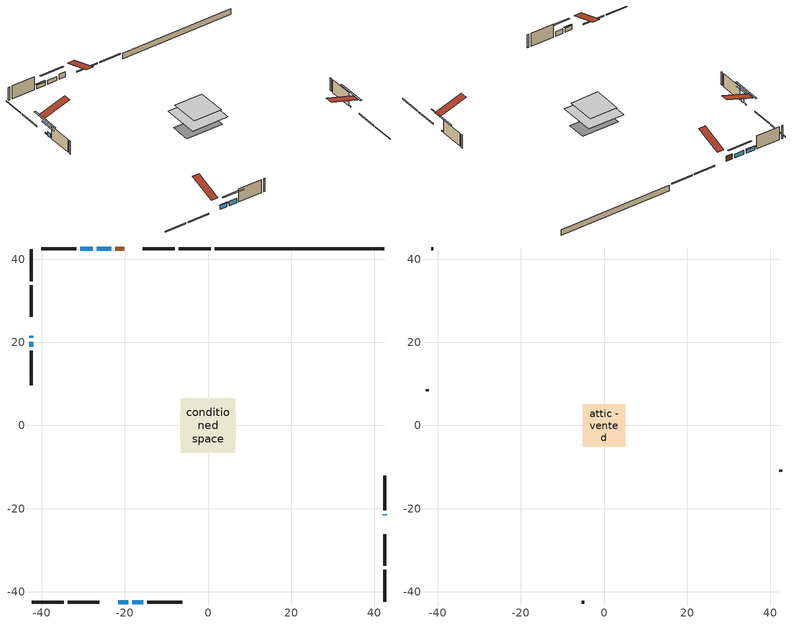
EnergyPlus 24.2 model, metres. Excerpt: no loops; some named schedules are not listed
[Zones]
conditioned space
 floor adiabatic (AdiabaticFloorConstruction): -6.55,-6.55 -6.55,6.55 6.55,6.55 6.55,-6.55 z2.9
 floor foundation (Slab1 construction): -6.71,-3.51 -6.71,3.51 6.71,3.51 6.71,-3.51 z-1.65
 wall outside (RimJoist1 construction): 0.7,42.48 -7.07,42.48 / -42.48,-42.48 -34.71,-42.48 / -42.48,42.48 -42.48,34.71 / 42.48,-42.48 42.48,-34.71 z0.46:0.76
 wall outside (RimJoist2 construction): -8,42.48 -15.65,42.48 / -33.78,-42.48 -26.12,-42.48 / -42.48,33.78 -42.48,26.12 / 42.48,-33.78 42.48,-26.12 z0.46:0.76
 wall outside (AdiabaticWallConstruction 1): -20.13,42.48 -22.35,42.48 z0.46:2.49
 wall outside (AdiabaticWallConstruction): -23.27,42.48 -26.75,42.48 z0.46:1.91; -21.65,-42.48 -19.21,-42.48 z0.46:1.99; 42.48,-21.65 42.48,-21.36 / -42.48,21.65 -42.48,21.08 z0.46:0.82; -18.28,-42.48 -15.55,-42.48 z0.46:2.17; -42.48,20.15 -42.48,18.97 z0.46:1.94; -27.68,42.48 -30.79,42.48 z0.46:1.76
 wall outside (Wall1 construction): -31.72,42.48 -40.11,42.48 / -14.62,-42.48 -6.23,-42.48 / -42.48,18.04 -42.48,9.64 / 42.48,-20.43 42.48,-12.04 z0.46:5.34
 wall foundation (FoundationWall1 construction): 1.63,42.48,-1.65 1.63,42.48,0.46 38.39,42.48,0.46 38.39,42.48,0.39 42.48,42.48,0.39 42.48,42.48,-1.65
 window (WindowConstruction): -23.27,42.48 -26.75,42.48 z0.46:1.91
 window (WindowConstruction 4): -21.65,-42.48 -19.21,-42.48 z0.46:1.99
 window (WindowConstruction 5): 42.48,-21.65 42.48,-21.36 z0.46:0.81
 window (WindowConstruction 6): -42.48,21.65 -42.48,21.08 z0.46:0.81
 window (WindowConstruction 1): -18.28,-42.48 -15.55,-42.48 z0.46:2.17
 window (WindowConstruction 2): -42.48,20.15 -42.48,18.97 z0.46:1.94
 window (WindowConstruction 3): -27.68,42.48 -30.79,42.48 z0.46:1.76
 door (Door): -20.13,42.48 -22.35,42.48 z0.46:2.49
 ceiling adiabatic (AdiabaticFloorConstruction): 6.55,-6.55 6.55,6.55 -6.55,6.55 -6.55,-6.55 z2.9
attic - vented
 floor to conditioned space (Floor1 construction Reversed): -5.09,-5.09 -5.09,5.09 5.09,5.09 5.09,-5.09 z5.34
 wall outside (Wall3 construction): -41.04,42.48 -41.55,42.48 / -5.3,-42.48 -4.79,-42.48 / -42.48,8.71 -42.48,8.21 / 42.48,-11.11 42.48,-10.6 z0.46:5.34
 roof outside (Roof1 construction): -19.2,42.48,5.34 -19.2,32.55,8.64 -16.58,32.55,8.64 -16.58,42.48,5.34; -22.58,-42.48,5.34 -22.58,-32.55,8.64 -25.19,-32.55,8.64 -25.19,-42.48,5.34; -42.48,22.58,5.34 -32.55,22.58,8.64 -32.55,25.19,8.64 -42.48,25.19,5.34; 42.48,-22.58,5.34 32.55,-22.58,8.64 32.55,-25.19,8.64 42.48,-25.19,5.34
shading: -29.39,42.48 -20.63,42.48 -20.63,42.89 -29.39,42.89 z4.55; -19.01,-42.48 -21.85,-42.48 -21.85,-42.89 -19.01,-42.89 z2.19; 42.48,-16.28 42.48,-26.73 42.89,-26.73 42.89,-16.28 z5.89; -42.48,16 -42.48,26.73 -42.89,26.73 -42.89,16 z5.89; -12.91,-42.48 -20.92,-42.48 -20.92,-42.89 -12.91,-42.89 z4.81; -42.48,16.33 -42.48,22.79 -42.89,22.79 -42.89,16.33 z4.58; -30.99,42.48 -27.48,42.48 -27.48,42.89 -30.99,42.89 z1.96
[Building]
Building 1: Terrain=Suburbs
[Site:Location]
Winnipeg Intl AP_MB: Latitude {deg}=49.91; Longitude {deg}=-97.24; Time Zone {hr}=-6; Elevation {m}=239; Keep Site Location Information=Yes
[Site:GroundTemperature:Shallow]
-2.46526, -5.11642, -5.32873, -4.07063, 0.979979, 6.00706, 10.3653, 13.1261, 13.3606, 11.1152, 6.8681, 1.99523
[Site:WaterMainsTemperature]
Calculation Method=Schedule; Temperature Schedule=mains temperature schedule
[Material] Roughness=Rough; Thermal Absorptance=0.9
Name | Thickness {m} | Conductivity {W/m-K} | Density {kg/m3} | Specific Heat {J/kg-K} | Solar Absorptance | Visible Absorptance
asphalt or fiberglass shingles | 0.00635 | 0.162714 | 1121.4 | 1465.45 | 0.84 | 0.84
ceiling loosefill ins | 0.254 | 0.0480833 | 16.02 | 1046.75 | 0.7 | 0.7
ceiling stud and cavity | 0.1397 | 0.0861424 | 65.682 | 1177.47 | 0.7 | 0.7
concrete 4.0 in. | 0.1016 | 1.803125 | 2242.8 | 837.4 | 0.7 | 0.7
concrete 8.0 in. | 0.2032 | 1.803125 | 2242.8 | 837.4 | 0.7 | 0.7
door material | 0.04445 | 0.053851 | 512.64 | 1214.23 | 0.7 | 0.7
exterior vertical ins | 0.0454343 | 0.029427 | 32.04 | 1214.23 | 0.7 | 0.7
floor covering | 0.0127 | 0.0433444 | 54.468 | 1339.84 | 0.6 | 0.6
floor rigid ins; wall rigid ins 1 | 0.512978 | 0.029427 | 32.04 | 1214.23 | 0.7 | 0.7
floor stud and cavity | 0.1397 | 1.75129 | 37.0049 | 1207.88 | 0.7 | 0.7
furniture material conditioned space 1 | 0.1524 | 0.115458 | 640.8 | 1214.23 | 0.6 | 0.6
gypsum board | 0.0127 | 0.160291 | 801 | 837.4 | 0.6 | 0.6
gypsum board 1 | 0.0127 | 0.160291 | 801 | 837.4 | 0.7 | 0.7
osb sheathing 0.5 in. | 0.0127 | 0.115458 | 512.64 | 1214.23 | 0.7 | 0.7
osb sheathing 0.75 in. | 0.01905 | 0.115458 | 512.64 | 1214.23 | 0.7 | 0.7
osb sheathing 2.0 in. | 0.0508 | 0.115458 | 512.64 | 1214.23 | 0.7 | 0.7
rim joist stud and cavity | 0.0508 | 0.0451784 | 125.044 | 1163.47 | 0.6 | 0.6
rim joist stud and cavity 1 | 0.0508 | 0.0332151 | 125.044 | 1163.47 | 0.6 | 0.6
wall rigid ins | 0.051816 | 0.029427 | 32.04 | 1214.23 | 0.7 | 0.7
wall stud and cavity | 0.1397 | 0.226685 | 139.0536 | 1170.24 | 0.7 | 0.7
wall stud and cavity 1 | 0.0889 | 6.1454 | 50.32683 | 1063.81 | 0.6 | 0.6
wall stud and cavity 2 | 0.0889 | 0.380278 | 52.3479 | 1209.89 | 0.7 | 0.7
wall stud and cavity 3 | 0.0889 | 0.391764 | 83.0341 | 1211.67 | 0.7 | 0.7
wood siding | 0.0254 | 0.102417 | 544.68 | 1172.36 | 0.4 | 0.4
wood siding 1 | 0.00254 | 0.102417 | 544.68 | 1172.36 | 0.4 | 0.4
wood siding 2; wood siding 3; wood siding 4 | 0.0254 | 0.102417 | 544.68 | 1172.36 | 0.7 | 0.7
[WindowMaterial:SimpleGlazingSystem]
Name | U-Factor {W/m2-K} | Solar Heat Gain Coefficient
WindowMaterial | 2.20817 | 0.6
WindowMaterial 1 | 2.17524 | 0.61
WindowMaterial 2 | 2.2042 | 0.6
WindowMaterial 3 | 2.234293 | 0.59
WindowMaterial 4 | 2.19795 | 0.6
WindowMaterial 5 | 3.071798 | 0.43
[Construction]
AdiabaticFloorConstruction: floor stud and cavity, floor rigid ins, osb sheathing 0.75 in., floor covering
AdiabaticWallConstruction: wood siding 3, wall rigid ins 1, wall stud and cavity 2, gypsum board
AdiabaticWallConstruction 1: wood siding 4, wall rigid ins 1, wall stud and cavity 2, gypsum board
Door: door material
Floor1 construction Reversed: gypsum board, ceiling stud and cavity, ceiling loosefill ins
FoundationWall1 construction: concrete 8.0 in., gypsum board 1
furniture construction conditioned space 1: furniture material conditioned space 1
PartitionWallConstruction: gypsum board, wall stud and cavity 3, gypsum board
RimJoist1 construction: wood siding 2, osb sheathing 2.0 in., rim joist stud and cavity
RimJoist2 construction: wood siding 2, osb sheathing 2.0 in., rim joist stud and cavity 1
Roof1 construction: asphalt or fiberglass shingles
Slab1 construction: concrete 4.0 in.
Wall1 construction: wood siding, wall rigid ins, osb sheathing 0.5 in., wall stud and cavity, gypsum board
Wall3 construction: wood siding 1, wall stud and cavity 1
WindowConstruction: WindowMaterial
WindowConstruction 1: WindowMaterial 1
WindowConstruction 2: WindowMaterial 2
WindowConstruction 3: WindowMaterial 3
WindowConstruction 4: WindowMaterial 4
WindowConstruction 5; WindowConstruction 6: WindowMaterial 5
[Zone] Multiplier=1; Part of Total Floor Area=Yes
Name | Volume {m3}
attic - vented | 55.713
conditioned space | 664.3
[Space]
Name | Zone | Volume {m3}
attic - vented 1 | attic - vented | 55.713
conditioned space 1 | conditioned space | 664.3
[ZoneInfiltration:EffectiveLeakageArea]
infil attic - vented 1: Zone or Space=attic - vented 1; Schedule=Always On Discrete; Effective Air Leakage Area {cm2}=3459; Stack Coefficient=0.000569109; Wind Coefficient=1.61182e-05
[ZoneMixing]
whole house fan mix: Zone or Space=attic - vented; Schedule=Always On Continuous; Design Flow Rate Calculation Method=Flow/Zone; Design Flow Rate {m3/s}=0; Source Zone or Space=conditioned space
[SurfaceProperty:ExposedFoundationPerimeter]
Slab1: Exposed Perimeter Calculation Method=TotalExposedPerimeter; Total Exposed Perimeter {m}=40.844
[InternalMass] Zone or ZoneList=conditioned space; Space or SpaceList=conditioned space 1
Name | Construction | Surface Area {m2}
furniture mass conditioned space 1 | furniture construction conditioned space 1 | 106.288
partition wall mass | PartitionWallConstruction | 265.72
[Lights]
interior lighting: Zone or ZoneList or Space or SpaceList=conditioned space 1; Schedule=interior lighting schedule; Design Level Calculation Method=LightingLevel; Lighting Level {W}=343.2; Return Air Fraction=0; Fraction Radiant=0.6; Fraction Visible=0.2; Fraction Replaceable=1
[People]
occupants: Zone or ZoneList or Space or SpaceList=conditioned space 1; Number of People Schedule=occupants schedule; Number of People Calculation Method=People; Number of People=3; Fraction Radiant=0.314171; Sensible Heat Fraction=0.56303; Activity Level Schedule=occupants activity schedule; Carbon Dioxide Generation Rate {m3/s-W}=0; Enable ASHRAE 55 Comfort Warnings=No; Mean Radiant Temperature Calculation Type=EnclosureAveraged
[ElectricEquipment] Zone or ZoneList or Space or SpaceList=conditioned space 1; Design Level Calculation Method=EquipmentLevel
Name | Schedule | Design Level {W} | Fraction Latent | Fraction Radiant | Fraction Lost
clothes dryer | clothes dryer schedule | 140.772 | 0.015 | 0.081 | 0.85
clothes washer | clothes washer schedule | 32.1985 | 0.03 | 0.162 | 0.7
cooking range | cooking range schedule | 215.147 | 0.08 | 0.432 | 0.2
dishwasher | dishwasher schedule | 66.8632 | 0.3 | 0.18 | 0.4
fridge | fridge schedule | 72.9452 | 0 | 0.6 | 0
mech vent house fan | mech vent house fan schedule | 18.9 | 0 | 0 | 1
mech vent house fan cfis | mech vent house fan cfis schedule | 0 | 0 | 0 | 0
misc plug loads | misc plug loads schedule | 494.7 | 0.045 | 0.513 | 0.1
whole house fan | Always On Discrete | 0 | 0 | 0 | 1
[OtherEquipment] Zone or ZoneList or Space or SpaceList=conditioned space 1; Design Level Calculation Method=EquipmentLevel
Name | Fuel Type | Schedule | Design Level {W} | Fraction Latent | Fraction Radiant | Fraction Lost
clothes dryer 1 | Electricity | clothes dryer schedule | 0 | 0.015 | 0.081 | 0.85
cooking range 1 | Electricity | cooking range schedule | 0 | 0.08 | 0.432 | 0.2
general water use latent | None | general water use schedule | 62.594 | 1 | 0 | 0
general water use sensible | None | general water use schedule | -61.6891 | 0 | 0.6 | 0
mech vent house fan latent load | None | Always On Discrete | 0 | 1 | 0 | 0
mech vent house fan sensible load | None | Always On Discrete | 0 | 0 | 0 | 0
water heater energy adjustment1 | NaturalGas | Always On Discrete | 0.01 | 0 | 0 | 1
[ZoneInfiltration:DesignFlowRate] Zone or ZoneList or Space or SpaceList=conditioned space 1; Schedule=Always On Discrete; Design Flow Rate Calculation Method=Flow/Zone; Design Flow Rate {m3/s}=0
infil flow; natural vent flow; whole house fan flow
[AvailabilityManager:Scheduled]
central ac and furnace airloop Availability Manager: Schedule=Always On Discrete
[Foundation:Kiva]
Foundation Kiva 1: Initial Indoor Air Temperature {C}=21; Wall Height Above Grade {m}=0.460004; Wall Depth Below Slab {m}=0.2032; Custom Block Material Name 1=exterior vertical ins; Custom Block Depth 1 {m}=2.11001; Custom Block X Position 1 {m}=0.2159; Custom Block Z Position 1 {m}=0
[Foundation:Kiva:Settings]
Soil Conductivity {W/m-K}=0.849921; Soil Density {kg/m3}=1842.3; Soil Specific Heat {J/kg-K}=418.7; Ground Solar Absorptivity=0.9; Ground Thermal Absorptivity=0.9; Ground Surface Roughness {m}=0.03; Far-Field Width {m}=40; Deep-Ground Boundary Condition=ZeroFlux; Deep-Ground Depth {m}=40; Minimum Cell Dimension {m}=0.2; Maximum Cell Growth Coefficient=3; Simulation Timestep=Timestep
[Exterior:Lights]
exterior lighting: Schedule=exterior lighting schedule; Design Level {W}=75.6
[EnergyManagementSystem:GlobalVariable]
central_ac_and_furnace_airloop_Fan_RTF
infil_program_Qfan
infil_program_Qinf
natural_vent_program_Qnv
natural_vent_program_Qwhf
[EnergyManagementSystem:Sensor]
Name | Output:Variable or Output:Meter Index Key | Output:Variable or Output:Meter
airflow_gain | infil flow | Infiltration Sensible Heat Gain Energy
airflow_gain_1 | natural vent flow | Infiltration Sensible Heat Gain Energy
airflow_gain_2 | whole house fan flow | Infiltration Sensible Heat Gain Energy
airflow_loss | infil flow | Infiltration Sensible Heat Loss Energy
airflow_loss_1 | natural vent flow | Infiltration Sensible Heat Loss Energy
airflow_loss_2 | whole house fan flow | Infiltration Sensible Heat Loss Energy
clg_load_cond |  | Cooling:EnergyTransfer:Zone:CONDITIONED SPACE
clg_sp_s; clg_sp_s_1 | cooling setpoint | Schedule Value
clothes_dryer_exhaust_0_sch_s | clothes dryer exhaust 0 schedule | Schedule Value
cool_season | cooling season schedule | Schedule Value
htg_load_cond |  | Heating:EnergyTransfer:Zone:CONDITIONED SPACE
htg_sp_s; htg_sp_s_1 | heating setpoint | Schedule Value
ig_ee_conv | clothes dryer | Electric Equipment Convective Heating Energy
ig_ee_conv_2 | cooking range | Electric Equipment Convective Heating Energy
ig_ee_conv_4 | fridge | Electric Equipment Convective Heating Energy
ig_ee_conv_5 | misc plug loads | Electric Equipment Convective Heating Energy
ig_ee_conv_6 | whole house fan | Electric Equipment Convective Heating Energy
ig_ee_rad | clothes dryer | Electric Equipment Radiant Heating Energy
ig_ee_rad_2 | cooking range | Electric Equipment Radiant Heating Energy
ig_ee_rad_4 | fridge | Electric Equipment Radiant Heating Energy
ig_ee_rad_5 | misc plug loads | Electric Equipment Radiant Heating Energy
ig_ee_rad_6 | whole house fan | Electric Equipment Radiant Heating Energy
ig_lgt_conv | interior lighting | Lights Convective Heating Energy
ig_lgt_rad | interior lighting | Lights Radiant Heating Energy
ig_lgt_vis | interior lighting | Lights Visible Radiation Heating Energy
ig_oe_conv | clothes dryer 1 | Other Equipment Convective Heating Energy
ig_oe_conv_1 | cooking range 1 | Other Equipment Convective Heating Energy
ig_oe_conv_2 | general water use latent | Other Equipment Convective Heating Energy
ig_oe_conv_3 | general water use sensible | Other Equipment Convective Heating Energy
ig_oe_conv_4 | water heater energy adjustment1 | Other Equipment Convective Heating Energy
ig_oe_rad | clothes dryer 1 | Other Equipment Radiant Heating Energy
ig_oe_rad_1 | cooking range 1 | Other Equipment Radiant Heating Energy
ig_oe_rad_2 | general water use latent | Other Equipment Radiant Heating Energy
ig_oe_rad_3 | general water use sensible | Other Equipment Radiant Heating Energy
ig_oe_rad_4 | water heater energy adjustment1 | Other Equipment Radiant Heating Energy
ig_ppl_conv | occupants | People Convective Heating Energy
ig_ppl_rad | occupants | People Radiant Heating Energy
im_conv | furniture mass conditioned space 1 | Surface Inside Face Convection Heat Gain Energy
im_conv_1 | partition wall mass | Surface Inside Face Convection Heat Gain Energy
im_ig | furniture mass conditioned space 1 | Surface Inside Face Internal Gains Radiation Heat Gain Energy
im_ig_1 | partition wall mass | Surface Inside Face Internal Gains Radiation Heat Gain Energy
im_lgt | furniture mass conditioned space 1 | Surface Inside Face Lights Radiation Heat Gain Energy
im_lgt_1 | partition wall mass | Surface Inside Face Lights Radiation Heat Gain Energy
im_sol | furniture mass conditioned space 1 | Surface Inside Face Solar Radiation Heat Gain Energy
im_sol_1 | partition wall mass | Surface Inside Face Solar Radiation Heat Gain Energy
im_surf | furniture mass conditioned space 1 | Surface Inside Face Net Surface Thermal Radiation Heat Gain Energy
im_surf_1 | partition wall mass | Surface Inside Face Net Surface Thermal Radiation Heat Gain Energy
mv_conv | mech vent house fan | Electric Equipment Convective Heating Energy
mv_conv_1 | mech vent house fan cfis | Electric Equipment Convective Heating Energy
mv_conv_2 | mech vent house fan latent load | Other Equipment Convective Heating Energy
mv_conv_3 | mech vent house fan sensible load | Other Equipment Convective Heating Energy
mv_rad | mech vent house fan | Electric Equipment Radiant Heating Energy
mv_rad_1 | mech vent house fan cfis | Electric Equipment Radiant Heating Energy
mv_rad_2 | mech vent house fan latent load | Other Equipment Radiant Heating Energy
mv_rad_3 | mech vent house fan sensible load | Other Equipment Radiant Heating Energy
natural_vent_s | natural vent schedule | Schedule Value
out_pb_s |  | Site Outdoor Air Barometric Pressure
out_wt_s |  | Site Outdoor Air Humidity Ratio
site_vw_s |  | Site Wind Speed
ss_back_out | Window1 | Surface Window Shortwave from Zone Back Out Window Heat Transfer Rate
ss_back_out_1 | Window10 | Surface Window Shortwave from Zone Back Out Window Heat Transfer Rate
ss_back_out_2 | Window12 | Surface Window Shortwave from Zone Back Out Window Heat Transfer Rate
ss_back_out_3 | Window13 | Surface Window Shortwave from Zone Back Out Window Heat Transfer Rate
ss_back_out_4 | Window4 | Surface Window Shortwave from Zone Back Out Window Heat Transfer Rate
ss_back_out_5 | Window6 | Surface Window Shortwave from Zone Back Out Window Heat Transfer Rate
ss_back_out_6 | Window7 | Surface Window Shortwave from Zone Back Out Window Heat Transfer Rate
ss_conv | Door1 | Surface Inside Face Convection Heat Gain Energy
ss_conv_1 | Window1 | Surface Inside Face Convection Heat Gain Energy
ss_conv_2 | Window10 | Surface Inside Face Convection Heat Gain Energy
ss_conv_3 | Window12 | Surface Inside Face Convection Heat Gain Energy
ss_conv_4 | Window13 | Surface Inside Face Convection Heat Gain Energy
ss_conv_5 | Window4 | Surface Inside Face Convection Heat Gain Energy
ss_conv_6 | Window6 | Surface Inside Face Convection Heat Gain Energy
ss_conv_7 | Window7 | Surface Inside Face Convection Heat Gain Energy
ss_ig | Door1 | Surface Inside Face Internal Gains Radiation Heat Gain Energy
ss_ig_1 | Window1 | Surface Inside Face Internal Gains Radiation Heat Gain Energy
ss_ig_2 | Window10 | Surface Inside Face Internal Gains Radiation Heat Gain Energy
ss_ig_3 | Window12 | Surface Inside Face Internal Gains Radiation Heat Gain Energy
ss_ig_4 | Window13 | Surface Inside Face Internal Gains Radiation Heat Gain Energy
ss_ig_5 | Window4 | Surface Inside Face Internal Gains Radiation Heat Gain Energy
ss_ig_6 | Window6 | Surface Inside Face Internal Gains Radiation Heat Gain Energy
ss_ig_7 | Window7 | Surface Inside Face Internal Gains Radiation Heat Gain Energy
ss_lgt | Door1 | Surface Inside Face Lights Radiation Heat Gain Energy
ss_sol | Door1 | Surface Inside Face Solar Radiation Heat Gain Energy
ss_surf | Door1 | Surface Inside Face Net Surface Thermal Radiation Heat Gain Energy
ss_surf_1 | Window1 | Surface Inside Face Net Surface Thermal Radiation Heat Gain Energy
ss_surf_2 | Window10 | Surface Inside Face Net Surface Thermal Radiation Heat Gain Energy
ss_surf_3 | Window12 | Surface Inside Face Net Surface Thermal Radiation Heat Gain Energy
ss_surf_4 | Window13 | Surface Inside Face Net Surface Thermal Radiation Heat Gain Energy
ss_surf_5 | Window4 | Surface Inside Face Net Surface Thermal Radiation Heat Gain Energy
ss_surf_6 | Window6 | Surface Inside Face Net Surface Thermal Radiation Heat Gain Energy
ss_surf_7 | Window7 | Surface Inside Face Net Surface Thermal Radiation Heat Gain Energy
ss_trans_in | Window1 | Surface Window Transmitted Solar Radiation Rate
ss_trans_in_1 | Window10 | Surface Window Transmitted Solar Radiation Rate
ss_trans_in_2 | Window12 | Surface Window Transmitted Solar Radiation Rate
ss_trans_in_3 | Window13 | Surface Window Transmitted Solar Radiation Rate
ss_trans_in_4 | Window4 | Surface Window Transmitted Solar Radiation Rate
ss_trans_in_5 | Window6 | Surface Window Transmitted Solar Radiation Rate
ss_trans_in_6 | Window7 | Surface Window Transmitted Solar Radiation Rate
ss_trans_out | Window1 | Surface Inside Face Initial Transmitted Diffuse Transmitted Out Window Solar Radiation Rate
ss_trans_out_1 | Window10 | Surface Inside Face Initial Transmitted Diffuse Transmitted Out Window Solar Radiation Rate
ss_trans_out_2 | Window12 | Surface Inside Face Initial Transmitted Diffuse Transmitted Out Window Solar Radiation Rate
ss_trans_out_3 | Window13 | Surface Inside Face Initial Transmitted Diffuse Transmitted Out Window Solar Radiation Rate
ss_trans_out_4 | Window4 | Surface Inside Face Initial Transmitted Diffuse Transmitted Out Window Solar Radiation Rate
ss_trans_out_5 | Window6 | Surface Inside Face Initial Transmitted Diffuse Transmitted Out Window Solar Radiation Rate
ss_trans_out_6 | Window7 | Surface Inside Face Initial Transmitted Diffuse Transmitted Out Window Solar Radiation Rate
s_conv | Floor1 | Surface Inside Face Convection Heat Gain Energy
s_conv_1 | FoundationWall1 | Surface Inside Face Convection Heat Gain Energy
s_conv_10 | RimJoist2:270 | Surface Inside Face Convection Heat Gain Energy
s_conv_11 | RimJoist2:90 | Surface Inside Face Convection Heat Gain Energy
s_conv_12 | Slab1 | Surface Inside Face Convection Heat Gain Energy
s_conv_13 | Wall1:0 | Surface Inside Face Convection Heat Gain Energy
s_conv_14 | Wall1:180 | Surface Inside Face Convection Heat Gain Energy
s_conv_15 | Wall1:270 | Surface Inside Face Convection Heat Gain Energy
s_conv_16 | Wall1:90 | Surface Inside Face Convection Heat Gain Energy
s_conv_2 | inferred conditioned ceiling | Surface Inside Face Convection Heat Gain Energy
s_conv_3 | inferred conditioned floor | Surface Inside Face Convection Heat Gain Energy
s_conv_4 | RimJoist1:0 | Surface Inside Face Convection Heat Gain Energy
s_conv_5 | RimJoist1:180 | Surface Inside Face Convection Heat Gain Energy
s_conv_6 | RimJoist1:270 | Surface Inside Face Convection Heat Gain Energy
s_conv_7 | RimJoist1:90 | Surface Inside Face Convection Heat Gain Energy
s_conv_8 | RimJoist2:0 | Surface Inside Face Convection Heat Gain Energy
s_conv_9 | RimJoist2:180 | Surface Inside Face Convection Heat Gain Energy
s_ig | Floor1 | Surface Inside Face Internal Gains Radiation Heat Gain Energy
s_ig_1 | FoundationWall1 | Surface Inside Face Internal Gains Radiation Heat Gain Energy
s_ig_10 | RimJoist2:270 | Surface Inside Face Internal Gains Radiation Heat Gain Energy
s_ig_11 | RimJoist2:90 | Surface Inside Face Internal Gains Radiation Heat Gain Energy
s_ig_12 | Slab1 | Surface Inside Face Internal Gains Radiation Heat Gain Energy
s_ig_13 | Wall1:0 | Surface Inside Face Internal Gains Radiation Heat Gain Energy
s_ig_14 | Wall1:180 | Surface Inside Face Internal Gains Radiation Heat Gain Energy
s_ig_15 | Wall1:270 | Surface Inside Face Internal Gains Radiation Heat Gain Energy
s_ig_16 | Wall1:90 | Surface Inside Face Internal Gains Radiation Heat Gain Energy
s_ig_2 | inferred conditioned ceiling | Surface Inside Face Internal Gains Radiation Heat Gain Energy
s_ig_3 | inferred conditioned floor | Surface Inside Face Internal Gains Radiation Heat Gain Energy
s_ig_4 | RimJoist1:0 | Surface Inside Face Internal Gains Radiation Heat Gain Energy
s_ig_5 | RimJoist1:180 | Surface Inside Face Internal Gains Radiation Heat Gain Energy
s_ig_6 | RimJoist1:270 | Surface Inside Face Internal Gains Radiation Heat Gain Energy
s_ig_7 | RimJoist1:90 | Surface Inside Face Internal Gains Radiation Heat Gain Energy
s_ig_8 | RimJoist2:0 | Surface Inside Face Internal Gains Radiation Heat Gain Energy
s_ig_9 | RimJoist2:180 | Surface Inside Face Internal Gains Radiation Heat Gain Energy
s_lgt | Floor1 | Surface Inside Face Lights Radiation Heat Gain Energy
s_lgt_1 | FoundationWall1 | Surface Inside Face Lights Radiation Heat Gain Energy
s_lgt_10 | RimJoist2:270 | Surface Inside Face Lights Radiation Heat Gain Energy
s_lgt_11 | RimJoist2:90 | Surface Inside Face Lights Radiation Heat Gain Energy
s_lgt_12 | Slab1 | Surface Inside Face Lights Radiation Heat Gain Energy
s_lgt_13 | Wall1:0 | Surface Inside Face Lights Radiation Heat Gain Energy
s_lgt_14 | Wall1:180 | Surface Inside Face Lights Radiation Heat Gain Energy
s_lgt_15 | Wall1:270 | Surface Inside Face Lights Radiation Heat Gain Energy
s_lgt_16 | Wall1:90 | Surface Inside Face Lights Radiation Heat Gain Energy
s_lgt_2 | inferred conditioned ceiling | Surface Inside Face Lights Radiation Heat Gain Energy
s_lgt_3 | inferred conditioned floor | Surface Inside Face Lights Radiation Heat Gain Energy
s_lgt_4 | RimJoist1:0 | Surface Inside Face Lights Radiation Heat Gain Energy
s_lgt_5 | RimJoist1:180 | Surface Inside Face Lights Radiation Heat Gain Energy
s_lgt_6 | RimJoist1:270 | Surface Inside Face Lights Radiation Heat Gain Energy
s_lgt_7 | RimJoist1:90 | Surface Inside Face Lights Radiation Heat Gain Energy
s_lgt_8 | RimJoist2:0 | Surface Inside Face Lights Radiation Heat Gain Energy
s_lgt_9 | RimJoist2:180 | Surface Inside Face Lights Radiation Heat Gain Energy
s_sol | Floor1 | Surface Inside Face Solar Radiation Heat Gain Energy
s_sol_1 | FoundationWall1 | Surface Inside Face Solar Radiation Heat Gain Energy
s_sol_10 | RimJoist2:270 | Surface Inside Face Solar Radiation Heat Gain Energy
s_sol_11 | RimJoist2:90 | Surface Inside Face Solar Radiation Heat Gain Energy
s_sol_12 | Slab1 | Surface Inside Face Solar Radiation Heat Gain Energy
s_sol_13 | Wall1:0 | Surface Inside Face Solar Radiation Heat Gain Energy
s_sol_14 | Wall1:180 | Surface Inside Face Solar Radiation Heat Gain Energy
s_sol_15 | Wall1:270 | Surface Inside Face Solar Radiation Heat Gain Energy
s_sol_16 | Wall1:90 | Surface Inside Face Solar Radiation Heat Gain Energy
s_sol_2 | inferred conditioned ceiling | Surface Inside Face Solar Radiation Heat Gain Energy
s_sol_3 | inferred conditioned floor | Surface Inside Face Solar Radiation Heat Gain Energy
